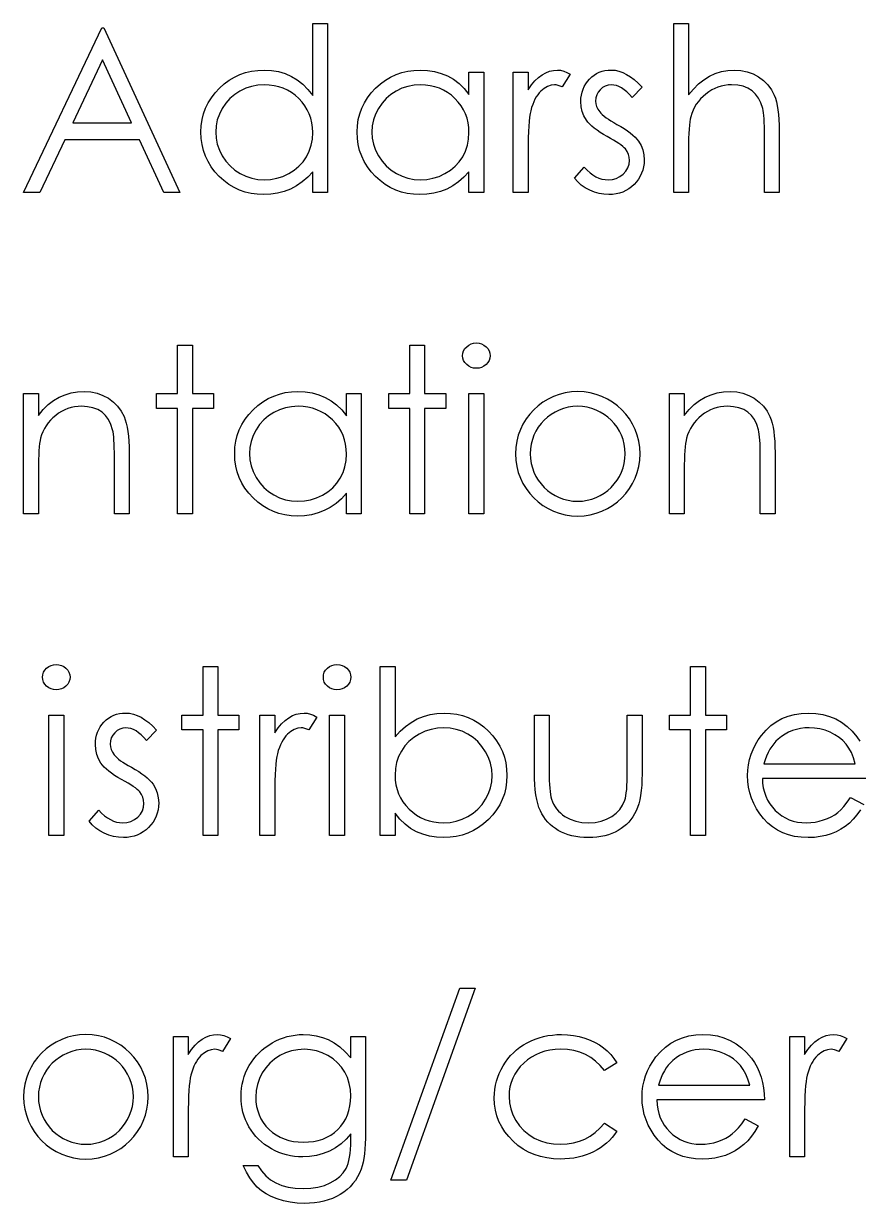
# Model space of a CAD drawing. Header units: millimetres. Extents: x -49 to 245, y 0 to 119.
# Drawn here: x -18.76 to -1.01, y 93.72 to 118.8 of the extents above; entities that cross this region are included whole.
import ezdxf

# ---------------------------------------------------------------- set-up
doc = ezdxf.new("R2010")
doc.units = ezdxf.units.MM

msp = doc.modelspace()

# ---------------------------------------------------------------- linework, layer by layer
at = {"color": 7, "linetype": 'Continuous', "flags": 128}
for points in [[(-17.051, 118.712), (-15.436, 115.212), (-15.436, 115.212), (-15.777, 115.212), (-15.777, 115.212), (-16.295, 116.334), (-16.295, 116.334), (-17.881, 116.334), (-17.881, 116.334), (-18.413, 115.212), (-18.413, 115.212), (-18.756, 115.212), (-18.756, 115.212), (-17.096, 118.712), (-17.096, 118.712), (-17.051, 118.712)], [(-12.295, 118.802), (-12.295, 115.212), (-12.295, 115.212), (-12.609, 115.212), (-12.609, 115.212), (-12.609, 115.654), (-12.609, 115.654), (-12.717, 115.536), (-12.832, 115.436), (-12.954, 115.351), (-13.081, 115.284), (-13.215, 115.233), (-13.355, 115.196), (-13.501, 115.174), (-13.653, 115.167), (-13.653, 115.167), (-13.789, 115.173), (-13.919, 115.192), (-14.045, 115.222), (-14.165, 115.264), (-14.28, 115.318), (-14.391, 115.385), (-14.496, 115.464), (-14.596, 115.555), (-14.688, 115.654), (-14.768, 115.759), (-14.834, 115.869), (-14.89, 115.984), (-14.932, 116.105), (-14.962, 116.231), (-14.981, 116.362), (-14.987, 116.498), (-14.987, 116.498), (-14.981, 116.631), (-14.962, 116.76), (-14.932, 116.883), (-14.888, 117.003), (-14.833, 117.116), (-14.765, 117.225), (-14.685, 117.329), (-14.593, 117.428), (-14.492, 117.519), (-14.385, 117.597), (-14.275, 117.664), (-14.158, 117.718), (-14.037, 117.76), (-13.911, 117.791), (-13.78, 117.808), (-13.644, 117.814), (-13.644, 117.814), (-13.487, 117.806), (-13.339, 117.781), (-13.198, 117.738), (-13.064, 117.679), (-12.939, 117.603), (-12.82, 117.511), (-12.711, 117.401), (-12.609, 117.275), (-12.609, 117.275), (-12.609, 118.802), (-12.609, 118.802), (-12.295, 118.802)], [(-4.936, 118.802), (-4.622, 118.802), (-4.622, 118.802), (-4.622, 117.286), (-4.622, 117.286), (-4.518, 117.411), (-4.408, 117.518), (-4.295, 117.609), (-4.176, 117.683), (-4.052, 117.74), (-3.922, 117.781), (-3.788, 117.806), (-3.648, 117.814), (-3.648, 117.814), (-3.507, 117.805), (-3.374, 117.779), (-3.249, 117.733), (-3.132, 117.67), (-3.027, 117.591), (-2.936, 117.501), (-2.86, 117.397), (-2.799, 117.282), (-2.774, 117.216), (-2.752, 117.142), (-2.734, 117.06), (-2.719, 116.969), (-2.708, 116.869), (-2.699, 116.761), (-2.693, 116.644), (-2.692, 116.518), (-2.692, 116.518), (-2.692, 115.212), (-2.692, 115.212), (-3.006, 115.212), (-3.006, 115.212), (-3.006, 116.415), (-3.006, 116.415), (-3.007, 116.519), (-3.008, 116.615), (-3.011, 116.701), (-3.015, 116.779), (-3.02, 116.847), (-3.027, 116.906), (-3.034, 116.956), (-3.043, 116.997), (-3.043, 116.997), (-3.081, 117.115), (-3.131, 117.217), (-3.194, 117.303), (-3.271, 117.374), (-3.36, 117.429), (-3.461, 117.469), (-3.576, 117.493), (-3.704, 117.5), (-3.704, 117.5), (-3.78, 117.498), (-3.853, 117.488), (-3.925, 117.473), (-3.995, 117.452), (-4.063, 117.424), (-4.128, 117.391), (-4.192, 117.351), (-4.253, 117.305), (-4.312, 117.255), (-4.364, 117.202), (-4.412, 117.146), (-4.455, 117.087), (-4.492, 117.026), (-4.524, 116.961), (-4.551, 116.893), (-4.573, 116.823), (-4.573, 116.823), (-4.584, 116.772), (-4.594, 116.711), (-4.603, 116.64), (-4.61, 116.559), (-4.615, 116.468), (-4.619, 116.367), (-4.621, 116.257), (-4.622, 116.137), (-4.622, 116.137), (-4.622, 115.212), (-4.622, 115.212), (-4.936, 115.212), (-4.936, 115.212), (-4.936, 118.802)], [(-17.077, 118.03), (-17.711, 116.693), (-17.711, 116.693), (-16.46, 116.693), (-16.46, 116.693), (-17.077, 118.03)], [(-8.974, 117.77), (-8.974, 115.212), (-8.974, 115.212), (-9.288, 115.212), (-9.288, 115.212), (-9.288, 115.654), (-9.288, 115.654), (-9.397, 115.536), (-9.511, 115.436), (-9.633, 115.351), (-9.761, 115.284), (-9.895, 115.233), (-10.034, 115.196), (-10.181, 115.174), (-10.333, 115.167), (-10.333, 115.167), (-10.468, 115.173), (-10.599, 115.192), (-10.724, 115.222), (-10.845, 115.264), (-10.96, 115.318), (-11.07, 115.385), (-11.176, 115.464), (-11.276, 115.555), (-11.368, 115.654), (-11.447, 115.759), (-11.514, 115.869), (-11.569, 115.984), (-11.612, 116.105), (-11.642, 116.231), (-11.66, 116.362), (-11.666, 116.498), (-11.666, 116.498), (-11.66, 116.631), (-11.642, 116.76), (-11.611, 116.883), (-11.568, 117.003), (-11.512, 117.116), (-11.445, 117.225), (-11.365, 117.329), (-11.272, 117.428), (-11.171, 117.519), (-11.065, 117.597), (-10.954, 117.664), (-10.838, 117.718), (-10.716, 117.76), (-10.59, 117.791), (-10.459, 117.808), (-10.323, 117.814), (-10.323, 117.814), (-10.167, 117.807), (-10.018, 117.784), (-9.877, 117.744), (-9.744, 117.69), (-9.618, 117.619), (-9.5, 117.53), (-9.391, 117.422), (-9.288, 117.296), (-9.288, 117.296), (-9.288, 117.77), (-9.288, 117.77), (-8.974, 117.77)], [(-8.346, 117.77), (-8.032, 117.77), (-8.032, 117.77), (-8.032, 117.393), (-8.032, 117.393), (-7.96, 117.497), (-7.887, 117.585), (-7.812, 117.657), (-7.735, 117.715), (-7.655, 117.758), (-7.574, 117.79), (-7.492, 117.808), (-7.408, 117.814), (-7.408, 117.814), (-7.343, 117.809), (-7.275, 117.793), (-7.206, 117.765), (-7.134, 117.727), (-7.134, 117.727), (-7.307, 117.455), (-7.307, 117.455), (-7.352, 117.474), (-7.395, 117.489), (-7.433, 117.498), (-7.467, 117.5), (-7.467, 117.5), (-7.542, 117.492), (-7.617, 117.467), (-7.689, 117.425), (-7.76, 117.366), (-7.795, 117.33), (-7.827, 117.289), (-7.857, 117.244), (-7.885, 117.195), (-7.911, 117.14), (-7.934, 117.081), (-7.956, 117.017), (-7.976, 116.949), (-7.976, 116.949), (-7.989, 116.888), (-8, 116.813), (-8.01, 116.724), (-8.018, 116.621), (-8.024, 116.505), (-8.028, 116.374), (-8.031, 116.23), (-8.032, 116.071), (-8.032, 116.071), (-8.032, 115.212), (-8.032, 115.212), (-8.346, 115.212), (-8.346, 115.212), (-8.346, 117.77)], [(-5.609, 117.451), (-5.822, 117.231), (-5.822, 117.231), (-5.878, 117.294), (-5.934, 117.349), (-5.99, 117.395), (-6.045, 117.433), (-6.1, 117.462), (-6.155, 117.483), (-6.21, 117.496), (-6.264, 117.5), (-6.264, 117.5), (-6.33, 117.494), (-6.391, 117.474), (-6.447, 117.442), (-6.498, 117.397), (-6.541, 117.343), (-6.571, 117.285), (-6.59, 117.223), (-6.596, 117.156), (-6.596, 117.156), (-6.59, 117.096), (-6.574, 117.038), (-6.547, 116.98), (-6.509, 116.924), (-6.509, 116.924), (-6.484, 116.895), (-6.454, 116.866), (-6.417, 116.834), (-6.374, 116.802), (-6.325, 116.768), (-6.271, 116.734), (-6.21, 116.698), (-6.144, 116.66), (-6.144, 116.66), (-6.062, 116.614), (-5.988, 116.569), (-5.92, 116.523), (-5.859, 116.478), (-5.805, 116.433), (-5.757, 116.389), (-5.717, 116.345), (-5.683, 116.301), (-5.683, 116.301), (-5.631, 116.211), (-5.593, 116.115), (-5.572, 116.013), (-5.564, 115.906), (-5.564, 115.906), (-5.567, 115.83), (-5.577, 115.757), (-5.594, 115.687), (-5.617, 115.621), (-5.648, 115.556), (-5.684, 115.495), (-5.728, 115.437), (-5.778, 115.382), (-5.834, 115.331), (-5.892, 115.288), (-5.954, 115.251), (-6.019, 115.221), (-6.088, 115.197), (-6.16, 115.18), (-6.235, 115.17), (-6.313, 115.167), (-6.313, 115.167), (-6.419, 115.173), (-6.522, 115.19), (-6.623, 115.219), (-6.722, 115.259), (-6.815, 115.309), (-6.9, 115.369), (-6.977, 115.437), (-7.045, 115.513), (-7.045, 115.513), (-6.836, 115.75), (-6.836, 115.75), (-6.776, 115.687), (-6.715, 115.633), (-6.653, 115.586), (-6.59, 115.548), (-6.527, 115.519), (-6.461, 115.498), (-6.396, 115.485), (-6.33, 115.481), (-6.33, 115.481), (-6.239, 115.489), (-6.156, 115.512), (-6.079, 115.55), (-6.01, 115.604), (-5.952, 115.668), (-5.911, 115.738), (-5.886, 115.812), (-5.878, 115.893), (-5.878, 115.893), (-5.884, 115.959), (-5.9, 116.022), (-5.926, 116.081), (-5.964, 116.137), (-5.964, 116.137), (-5.989, 116.163), (-6.02, 116.192), (-6.059, 116.223), (-6.104, 116.255), (-6.156, 116.289), (-6.215, 116.324), (-6.28, 116.361), (-6.352, 116.4), (-6.352, 116.4), (-6.43, 116.444), (-6.501, 116.489), (-6.566, 116.533), (-6.625, 116.576), (-6.677, 116.62), (-6.721, 116.663), (-6.761, 116.707), (-6.793, 116.749), (-6.793, 116.749), (-6.844, 116.838), (-6.881, 116.934), (-6.903, 117.035), (-6.91, 117.143), (-6.91, 117.143), (-6.907, 117.214), (-6.899, 117.282), (-6.884, 117.346), (-6.864, 117.408), (-6.839, 117.466), (-6.807, 117.521), (-6.77, 117.574), (-6.727, 117.623), (-6.679, 117.668), (-6.629, 117.706), (-6.576, 117.739), (-6.52, 117.767), (-6.46, 117.788), (-6.398, 117.802), (-6.332, 117.812), (-6.264, 117.814), (-6.264, 117.814), (-6.182, 117.809), (-6.101, 117.792), (-6.019, 117.763), (-5.937, 117.723), (-5.856, 117.672), (-5.774, 117.61), (-5.691, 117.536), (-5.609, 117.451)], [(-13.639, 117.5), (-13.777, 117.492), (-13.909, 117.467), (-14.035, 117.426), (-14.156, 117.368), (-14.268, 117.296), (-14.369, 117.21), (-14.457, 117.111), (-14.533, 116.998), (-14.594, 116.878), (-14.638, 116.753), (-14.664, 116.625), (-14.673, 116.494), (-14.673, 116.494), (-14.664, 116.364), (-14.638, 116.236), (-14.594, 116.111), (-14.532, 115.989), (-14.455, 115.876), (-14.366, 115.776), (-14.266, 115.689), (-14.153, 115.615), (-14.031, 115.556), (-13.906, 115.515), (-13.776, 115.489), (-13.642, 115.481), (-13.642, 115.481), (-13.506, 115.489), (-13.374, 115.514), (-13.245, 115.555), (-13.121, 115.614), (-13.005, 115.686), (-12.903, 115.77), (-12.816, 115.866), (-12.742, 115.973), (-12.684, 116.09), (-12.642, 116.215), (-12.617, 116.346), (-12.609, 116.485), (-12.609, 116.485), (-12.614, 116.591), (-12.628, 116.693), (-12.651, 116.79), (-12.683, 116.883), (-12.725, 116.971), (-12.776, 117.055), (-12.837, 117.134), (-12.907, 117.209), (-12.983, 117.277), (-13.064, 117.337), (-13.149, 117.387), (-13.238, 117.427), (-13.332, 117.46), (-13.43, 117.482), (-13.533, 117.496), (-13.639, 117.5)], [(-10.319, 117.5), (-10.456, 117.492), (-10.588, 117.467), (-10.714, 117.426), (-10.836, 117.368), (-10.948, 117.296), (-11.048, 117.21), (-11.136, 117.111), (-11.213, 116.998), (-11.274, 116.878), (-11.317, 116.753), (-11.344, 116.625), (-11.352, 116.494), (-11.352, 116.494), (-11.343, 116.364), (-11.317, 116.236), (-11.273, 116.111), (-11.211, 115.989), (-11.134, 115.876), (-11.046, 115.776), (-10.945, 115.689), (-10.832, 115.615), (-10.711, 115.556), (-10.585, 115.515), (-10.456, 115.489), (-10.322, 115.481), (-10.322, 115.481), (-10.186, 115.489), (-10.053, 115.514), (-9.925, 115.555), (-9.8, 115.614), (-9.684, 115.686), (-9.582, 115.77), (-9.495, 115.866), (-9.421, 115.973), (-9.363, 116.09), (-9.321, 116.215), (-9.297, 116.346), (-9.288, 116.485), (-9.288, 116.485), (-9.293, 116.591), (-9.307, 116.693), (-9.33, 116.79), (-9.363, 116.883), (-9.405, 116.971), (-9.456, 117.055), (-9.516, 117.134), (-9.586, 117.209), (-9.663, 117.277), (-9.743, 117.337), (-9.829, 117.387), (-9.918, 117.427), (-10.012, 117.46), (-10.11, 117.482), (-10.212, 117.496), (-10.319, 117.5)], [(-15.481, 111.968), (-15.166, 111.968), (-15.166, 111.968), (-15.166, 110.936), (-15.166, 110.936), (-14.718, 110.936), (-14.718, 110.936), (-14.718, 110.622), (-14.718, 110.622), (-15.166, 110.622), (-15.166, 110.622), (-15.166, 108.379), (-15.166, 108.379), (-15.481, 108.379), (-15.481, 108.379), (-15.481, 110.622), (-15.481, 110.622), (-15.929, 110.622), (-15.929, 110.622), (-15.929, 110.936), (-15.929, 110.936), (-15.481, 110.936), (-15.481, 110.936), (-15.481, 111.968)], [(-10.545, 111.968), (-10.231, 111.968), (-10.231, 111.968), (-10.231, 110.936), (-10.231, 110.936), (-9.782, 110.936), (-9.782, 110.936), (-9.782, 110.622), (-9.782, 110.622), (-10.231, 110.622), (-10.231, 110.622), (-10.231, 108.379), (-10.231, 108.379), (-10.545, 108.379), (-10.545, 108.379), (-10.545, 110.622), (-10.545, 110.622), (-10.993, 110.622), (-10.993, 110.622), (-10.993, 110.936), (-10.993, 110.936), (-10.545, 110.936), (-10.545, 110.936), (-10.545, 111.968)], [(-9.133, 112.013), (-9.074, 112.008), (-9.02, 111.993), (-8.971, 111.968), (-8.926, 111.934), (-8.888, 111.893), (-8.861, 111.846), (-8.845, 111.796), (-8.84, 111.742), (-8.84, 111.742), (-8.845, 111.69), (-8.861, 111.641), (-8.888, 111.595), (-8.926, 111.554), (-8.971, 111.52), (-9.02, 111.494), (-9.074, 111.48), (-9.133, 111.475), (-9.133, 111.475), (-9.19, 111.48), (-9.243, 111.494), (-9.292, 111.52), (-9.337, 111.554), (-9.374, 111.595), (-9.401, 111.641), (-9.417, 111.69), (-9.423, 111.742), (-9.423, 111.742), (-9.417, 111.796), (-9.401, 111.846), (-9.374, 111.893), (-9.337, 111.934), (-9.292, 111.968), (-9.243, 111.993), (-9.19, 112.008), (-9.133, 112.013)], [(-18.756, 110.936), (-18.442, 110.936), (-18.442, 110.936), (-18.442, 110.475), (-18.442, 110.475), (-18.339, 110.598), (-18.231, 110.704), (-18.117, 110.791), (-17.998, 110.86), (-17.874, 110.913), (-17.744, 110.951), (-17.609, 110.973), (-17.469, 110.981), (-17.469, 110.981), (-17.327, 110.972), (-17.194, 110.945), (-17.069, 110.9), (-16.953, 110.837), (-16.848, 110.758), (-16.757, 110.667), (-16.681, 110.563), (-16.62, 110.447), (-16.595, 110.382), (-16.573, 110.307), (-16.555, 110.225), (-16.539, 110.134), (-16.528, 110.035), (-16.52, 109.927), (-16.514, 109.809), (-16.513, 109.685), (-16.513, 109.685), (-16.513, 108.379), (-16.513, 108.379), (-16.827, 108.379), (-16.827, 108.379), (-16.827, 109.582), (-16.827, 109.582), (-16.827, 109.686), (-16.829, 109.781), (-16.832, 109.868), (-16.836, 109.946), (-16.841, 110.014), (-16.848, 110.072), (-16.855, 110.123), (-16.864, 110.164), (-16.864, 110.164), (-16.9, 110.281), (-16.949, 110.384), (-17.013, 110.47), (-17.089, 110.541), (-17.179, 110.596), (-17.281, 110.635), (-17.396, 110.659), (-17.524, 110.667), (-17.524, 110.667), (-17.599, 110.664), (-17.673, 110.655), (-17.745, 110.64), (-17.815, 110.619), (-17.883, 110.591), (-17.948, 110.558), (-18.012, 110.518), (-18.074, 110.472), (-18.132, 110.422), (-18.185, 110.369), (-18.232, 110.313), (-18.275, 110.254), (-18.312, 110.192), (-18.345, 110.128), (-18.372, 110.06), (-18.394, 109.99), (-18.394, 109.99), (-18.405, 109.938), (-18.415, 109.876), (-18.423, 109.805), (-18.43, 109.724), (-18.435, 109.634), (-18.439, 109.533), (-18.441, 109.423), (-18.442, 109.303), (-18.442, 109.303), (-18.442, 108.379), (-18.442, 108.379), (-18.756, 108.379), (-18.756, 108.379), (-18.756, 110.936)], [(-11.577, 110.936), (-11.577, 108.379), (-11.577, 108.379), (-11.891, 108.379), (-11.891, 108.379), (-11.891, 108.821), (-11.891, 108.821), (-11.999, 108.703), (-12.114, 108.602), (-12.236, 108.518), (-12.363, 108.451), (-12.497, 108.4), (-12.637, 108.363), (-12.783, 108.341), (-12.935, 108.334), (-12.935, 108.334), (-13.071, 108.34), (-13.201, 108.358), (-13.327, 108.388), (-13.447, 108.43), (-13.562, 108.485), (-13.673, 108.552), (-13.778, 108.63), (-13.878, 108.721), (-13.97, 108.821), (-14.05, 108.925), (-14.116, 109.035), (-14.172, 109.151), (-14.214, 109.272), (-14.244, 109.397), (-14.263, 109.528), (-14.269, 109.664), (-14.269, 109.664), (-14.263, 109.798), (-14.244, 109.927), (-14.214, 110.05), (-14.17, 110.169), (-14.115, 110.283), (-14.047, 110.391), (-13.968, 110.496), (-13.875, 110.595), (-13.774, 110.685), (-13.667, 110.764), (-13.557, 110.83), (-13.44, 110.884), (-13.319, 110.927), (-13.193, 110.957), (-13.062, 110.975), (-12.926, 110.981), (-12.926, 110.981), (-12.769, 110.973), (-12.621, 110.95), (-12.48, 110.911), (-12.347, 110.857), (-12.221, 110.786), (-12.103, 110.696), (-11.993, 110.589), (-11.891, 110.463), (-11.891, 110.463), (-11.891, 110.936), (-11.891, 110.936), (-11.577, 110.936)], [(-9.288, 110.936), (-8.974, 110.936), (-8.974, 110.936), (-8.974, 108.379), (-8.974, 108.379), (-9.288, 108.379), (-9.288, 108.379), (-9.288, 110.936)], [(-5.025, 110.936), (-4.711, 110.936), (-4.711, 110.936), (-4.711, 110.475), (-4.711, 110.475), (-4.608, 110.598), (-4.5, 110.704), (-4.387, 110.791), (-4.268, 110.86), (-4.143, 110.913), (-4.014, 110.951), (-3.878, 110.973), (-3.738, 110.981), (-3.738, 110.981), (-3.597, 110.972), (-3.463, 110.945), (-3.339, 110.9), (-3.222, 110.837), (-3.117, 110.758), (-3.026, 110.667), (-2.95, 110.563), (-2.889, 110.447), (-2.864, 110.382), (-2.842, 110.307), (-2.824, 110.225), (-2.808, 110.134), (-2.797, 110.035), (-2.789, 109.927), (-2.783, 109.809), (-2.782, 109.685), (-2.782, 109.685), (-2.782, 108.379), (-2.782, 108.379), (-3.096, 108.379), (-3.096, 108.379), (-3.096, 109.582), (-3.096, 109.582), (-3.097, 109.686), (-3.098, 109.781), (-3.101, 109.868), (-3.105, 109.946), (-3.111, 110.014), (-3.117, 110.072), (-3.125, 110.123), (-3.133, 110.164), (-3.133, 110.164), (-3.169, 110.281), (-3.219, 110.384), (-3.282, 110.47), (-3.358, 110.541), (-3.448, 110.596), (-3.55, 110.635), (-3.665, 110.659), (-3.793, 110.667), (-3.793, 110.667), (-3.869, 110.664), (-3.942, 110.655), (-4.014, 110.64), (-4.084, 110.619), (-4.152, 110.591), (-4.218, 110.558), (-4.282, 110.518), (-4.343, 110.472), (-4.401, 110.422), (-4.454, 110.369), (-4.502, 110.313), (-4.544, 110.254), (-4.582, 110.192), (-4.614, 110.128), (-4.641, 110.06), (-4.663, 109.99), (-4.663, 109.99), (-4.674, 109.938), (-4.684, 109.876), (-4.692, 109.805), (-4.699, 109.724), (-4.704, 109.634), (-4.709, 109.533), (-4.711, 109.423), (-4.711, 109.303), (-4.711, 109.303), (-4.711, 108.379), (-4.711, 108.379), (-5.025, 108.379), (-5.025, 108.379), (-5.025, 110.936)], [(-12.921, 110.667), (-13.059, 110.659), (-13.191, 110.634), (-13.317, 110.593), (-13.438, 110.535), (-13.55, 110.463), (-13.651, 110.377), (-13.739, 110.278), (-13.815, 110.165), (-13.876, 110.044), (-13.92, 109.92), (-13.946, 109.792), (-13.955, 109.661), (-13.955, 109.661), (-13.946, 109.53), (-13.92, 109.403), (-13.876, 109.278), (-13.814, 109.156), (-13.737, 109.042), (-13.649, 108.942), (-13.548, 108.855), (-13.435, 108.782), (-13.313, 108.723), (-13.188, 108.681), (-13.058, 108.656), (-12.924, 108.648), (-12.924, 108.648), (-12.788, 108.656), (-12.656, 108.681), (-12.527, 108.722), (-12.403, 108.78), (-12.287, 108.852), (-12.185, 108.937), (-12.098, 109.033), (-12.024, 109.14), (-11.966, 109.257), (-11.924, 109.382), (-11.899, 109.513), (-11.891, 109.652), (-11.891, 109.652), (-11.896, 109.758), (-11.91, 109.859), (-11.933, 109.957), (-11.965, 110.049), (-12.007, 110.138), (-12.058, 110.222), (-12.119, 110.301), (-12.189, 110.376), (-12.265, 110.444), (-12.346, 110.504), (-12.431, 110.553), (-12.52, 110.594), (-12.614, 110.626), (-12.713, 110.649), (-12.815, 110.663), (-12.921, 110.667)], [(-18.062, 105.18), (-18.004, 105.175), (-17.95, 105.16), (-17.9, 105.135), (-17.855, 105.101), (-17.817, 105.059), (-17.791, 105.013), (-17.775, 104.963), (-17.769, 104.909), (-17.769, 104.909), (-17.775, 104.857), (-17.791, 104.807), (-17.817, 104.762), (-17.855, 104.721), (-17.9, 104.686), (-17.95, 104.661), (-18.004, 104.646), (-18.062, 104.641), (-18.062, 104.641), (-18.12, 104.646), (-18.172, 104.661), (-18.222, 104.686), (-18.267, 104.721), (-18.304, 104.762), (-18.331, 104.807), (-18.347, 104.857), (-18.352, 104.909), (-18.352, 104.909), (-18.347, 104.963), (-18.331, 105.013), (-18.304, 105.059), (-18.267, 105.101), (-18.222, 105.135), (-18.172, 105.16), (-18.12, 105.175), (-18.062, 105.18)], [(-14.942, 105.135), (-14.628, 105.135), (-14.628, 105.135), (-14.628, 104.103), (-14.628, 104.103), (-14.179, 104.103), (-14.179, 104.103), (-14.179, 103.789), (-14.179, 103.789), (-14.628, 103.789), (-14.628, 103.789), (-14.628, 101.545), (-14.628, 101.545), (-14.942, 101.545), (-14.942, 101.545), (-14.942, 103.789), (-14.942, 103.789), (-15.391, 103.789), (-15.391, 103.789), (-15.391, 104.103), (-15.391, 104.103), (-14.942, 104.103), (-14.942, 104.103), (-14.942, 105.135)], [(-12.094, 105.18), (-12.036, 105.175), (-11.982, 105.16), (-11.932, 105.135), (-11.887, 105.101), (-11.849, 105.059), (-11.823, 105.013), (-11.807, 104.963), (-11.801, 104.909), (-11.801, 104.909), (-11.807, 104.857), (-11.823, 104.807), (-11.849, 104.762), (-11.887, 104.721), (-11.932, 104.686), (-11.982, 104.661), (-12.036, 104.646), (-12.094, 104.641), (-12.094, 104.641), (-12.152, 104.646), (-12.204, 104.661), (-12.254, 104.686), (-12.299, 104.721), (-12.336, 104.762), (-12.363, 104.807), (-12.379, 104.857), (-12.384, 104.909), (-12.384, 104.909), (-12.379, 104.963), (-12.363, 105.013), (-12.336, 105.059), (-12.299, 105.101), (-12.254, 105.135), (-12.204, 105.16), (-12.152, 105.175), (-12.094, 105.18)], [(-11.173, 101.545), (-11.173, 105.135), (-11.173, 105.135), (-10.859, 105.135), (-10.859, 105.135), (-10.859, 103.639), (-10.859, 103.639), (-10.75, 103.759), (-10.636, 103.862), (-10.515, 103.949), (-10.388, 104.021), (-10.254, 104.076), (-10.114, 104.116), (-9.968, 104.14), (-9.815, 104.148), (-9.815, 104.148), (-9.68, 104.141), (-9.549, 104.123), (-9.424, 104.093), (-9.303, 104.051), (-9.188, 103.996), (-9.077, 103.93), (-8.972, 103.851), (-8.872, 103.76), (-8.78, 103.66), (-8.701, 103.556), (-8.633, 103.446), (-8.578, 103.331), (-8.535, 103.211), (-8.505, 103.086), (-8.487, 102.955), (-8.481, 102.819), (-8.481, 102.819), (-8.487, 102.685), (-8.505, 102.556), (-8.536, 102.432), (-8.579, 102.313), (-8.635, 102.199), (-8.703, 102.09), (-8.783, 101.985), (-8.875, 101.887), (-8.976, 101.796), (-9.083, 101.718), (-9.194, 101.651), (-9.31, 101.597), (-9.431, 101.554), (-9.557, 101.524), (-9.689, 101.507), (-9.825, 101.5), (-9.825, 101.5), (-9.981, 101.508), (-10.129, 101.531), (-10.269, 101.57), (-10.402, 101.624), (-10.528, 101.696), (-10.646, 101.785), (-10.756, 101.893), (-10.859, 102.018), (-10.859, 102.018), (-10.859, 101.545), (-10.859, 101.545), (-11.173, 101.545)], [(-4.577, 105.135), (-4.263, 105.135), (-4.263, 105.135), (-4.263, 104.103), (-4.263, 104.103), (-3.814, 104.103), (-3.814, 104.103), (-3.814, 103.789), (-3.814, 103.789), (-4.263, 103.789), (-4.263, 103.789), (-4.263, 101.545), (-4.263, 101.545), (-4.577, 101.545), (-4.577, 101.545), (-4.577, 103.789), (-4.577, 103.789), (-5.025, 103.789), (-5.025, 103.789), (-5.025, 104.103), (-5.025, 104.103), (-4.577, 104.103), (-4.577, 104.103), (-4.577, 105.135)], [(-18.218, 104.103), (-17.904, 104.103), (-17.904, 104.103), (-17.904, 101.545), (-17.904, 101.545), (-18.218, 101.545), (-18.218, 101.545), (-18.218, 104.103)], [(-15.929, 103.784), (-16.142, 103.564), (-16.142, 103.564), (-16.198, 103.628), (-16.255, 103.682), (-16.311, 103.728), (-16.365, 103.766), (-16.421, 103.796), (-16.475, 103.817), (-16.53, 103.829), (-16.584, 103.834), (-16.584, 103.834), (-16.65, 103.827), (-16.711, 103.808), (-16.768, 103.775), (-16.819, 103.73), (-16.862, 103.676), (-16.892, 103.618), (-16.91, 103.556), (-16.916, 103.489), (-16.916, 103.489), (-16.911, 103.429), (-16.895, 103.371), (-16.867, 103.313), (-16.83, 103.257), (-16.83, 103.257), (-16.805, 103.229), (-16.774, 103.199), (-16.738, 103.168), (-16.695, 103.135), (-16.646, 103.102), (-16.591, 103.067), (-16.531, 103.031), (-16.464, 102.994), (-16.464, 102.994), (-16.383, 102.947), (-16.309, 102.902), (-16.241, 102.856), (-16.18, 102.811), (-16.126, 102.767), (-16.078, 102.722), (-16.037, 102.678), (-16.004, 102.635), (-16.004, 102.635), (-15.952, 102.544), (-15.914, 102.448), (-15.892, 102.347), (-15.884, 102.239), (-15.884, 102.239), (-15.888, 102.164), (-15.898, 102.091), (-15.915, 102.021), (-15.938, 101.954), (-15.969, 101.889), (-16.005, 101.828), (-16.048, 101.77), (-16.099, 101.715), (-16.154, 101.664), (-16.213, 101.621), (-16.274, 101.584), (-16.339, 101.554), (-16.408, 101.53), (-16.48, 101.514), (-16.555, 101.504), (-16.634, 101.5), (-16.634, 101.5), (-16.74, 101.506), (-16.843, 101.523), (-16.944, 101.552), (-17.043, 101.592), (-17.136, 101.643), (-17.221, 101.702), (-17.297, 101.77), (-17.365, 101.847), (-17.365, 101.847), (-17.157, 102.084), (-17.157, 102.084), (-17.097, 102.021), (-17.036, 101.966), (-16.973, 101.92), (-16.911, 101.882), (-16.847, 101.852), (-16.782, 101.831), (-16.717, 101.819), (-16.65, 101.814), (-16.65, 101.814), (-16.56, 101.822), (-16.476, 101.845), (-16.4, 101.883), (-16.33, 101.937), (-16.273, 102.001), (-16.231, 102.071), (-16.207, 102.145), (-16.198, 102.226), (-16.198, 102.226), (-16.204, 102.293), (-16.22, 102.356), (-16.247, 102.415), (-16.285, 102.47), (-16.285, 102.47), (-16.309, 102.497), (-16.341, 102.525), (-16.379, 102.556), (-16.424, 102.588), (-16.476, 102.622), (-16.535, 102.657), (-16.6, 102.694), (-16.672, 102.734), (-16.672, 102.734), (-16.75, 102.778), (-16.822, 102.822), (-16.886, 102.866), (-16.945, 102.91), (-16.997, 102.953), (-17.042, 102.996), (-17.081, 103.04), (-17.113, 103.083), (-17.113, 103.083), (-17.165, 103.172), (-17.201, 103.268), (-17.224, 103.369), (-17.231, 103.477), (-17.231, 103.477), (-17.228, 103.548), (-17.219, 103.615), (-17.205, 103.679), (-17.185, 103.741), (-17.159, 103.799), (-17.127, 103.855), (-17.09, 103.907), (-17.048, 103.956), (-17, 104.001), (-16.949, 104.04), (-16.896, 104.073), (-16.84, 104.1), (-16.78, 104.121), (-16.718, 104.136), (-16.653, 104.145), (-16.584, 104.148), (-16.584, 104.148), (-16.503, 104.142), (-16.421, 104.125), (-16.339, 104.097), (-16.257, 104.057), (-16.176, 104.005), (-16.094, 103.943), (-16.011, 103.869), (-15.929, 103.784)], [(-13.731, 104.103), (-13.416, 104.103), (-13.416, 104.103), (-13.416, 103.726), (-13.416, 103.726), (-13.345, 103.83), (-13.271, 103.918), (-13.196, 103.991), (-13.119, 104.048), (-13.04, 104.092), (-12.959, 104.123), (-12.877, 104.141), (-12.792, 104.148), (-12.792, 104.148), (-12.727, 104.142), (-12.66, 104.126), (-12.591, 104.099), (-12.519, 104.06), (-12.519, 104.06), (-12.691, 103.788), (-12.691, 103.788), (-12.737, 103.808), (-12.779, 103.822), (-12.818, 103.831), (-12.852, 103.834), (-12.852, 103.834), (-12.927, 103.825), (-13.001, 103.8), (-13.074, 103.758), (-13.145, 103.699), (-13.179, 103.663), (-13.212, 103.623), (-13.241, 103.578), (-13.269, 103.528), (-13.295, 103.473), (-13.319, 103.414), (-13.341, 103.351), (-13.36, 103.283), (-13.36, 103.283), (-13.374, 103.222), (-13.385, 103.147), (-13.395, 103.057), (-13.402, 102.954), (-13.409, 102.838), (-13.413, 102.708), (-13.416, 102.563), (-13.416, 102.405), (-13.416, 102.405), (-13.416, 101.545), (-13.416, 101.545), (-13.731, 101.545), (-13.731, 101.545), (-13.731, 104.103)], [(-12.25, 104.103), (-11.936, 104.103), (-11.936, 104.103), (-11.936, 101.545), (-11.936, 101.545), (-12.25, 101.545), (-12.25, 101.545), (-12.25, 104.103)], [(-7.897, 104.103), (-7.583, 104.103), (-7.583, 104.103), (-7.583, 102.917), (-7.583, 102.917), (-7.582, 102.812), (-7.58, 102.717), (-7.576, 102.629), (-7.57, 102.55), (-7.563, 102.48), (-7.555, 102.417), (-7.545, 102.364), (-7.533, 102.319), (-7.533, 102.319), (-7.512, 102.262), (-7.488, 102.208), (-7.458, 102.157), (-7.425, 102.11), (-7.388, 102.065), (-7.345, 102.023), (-7.3, 101.985), (-7.249, 101.95), (-7.139, 101.891), (-7.019, 101.848), (-6.888, 101.823), (-6.748, 101.814), (-6.748, 101.814), (-6.608, 101.823), (-6.479, 101.847), (-6.361, 101.889), (-6.254, 101.946), (-6.161, 102.017), (-6.083, 102.099), (-6.021, 102.191), (-5.975, 102.293), (-5.975, 102.293), (-5.963, 102.335), (-5.952, 102.387), (-5.943, 102.45), (-5.935, 102.523), (-5.93, 102.606), (-5.926, 102.699), (-5.924, 102.803), (-5.923, 102.917), (-5.923, 102.917), (-5.923, 104.103), (-5.923, 104.103), (-5.609, 104.103), (-5.609, 104.103), (-5.609, 102.858), (-5.609, 102.858), (-5.611, 102.731), (-5.616, 102.612), (-5.626, 102.5), (-5.64, 102.398), (-5.658, 102.302), (-5.68, 102.216), (-5.706, 102.138), (-5.735, 102.067), (-5.769, 102.002), (-5.806, 101.941), (-5.848, 101.884), (-5.893, 101.83), (-5.942, 101.779), (-5.996, 101.733), (-6.053, 101.69), (-6.115, 101.65), (-6.18, 101.615), (-6.25, 101.584), (-6.323, 101.559), (-6.4, 101.538), (-6.482, 101.521), (-6.568, 101.509), (-6.657, 101.502), (-6.751, 101.5), (-6.751, 101.5), (-6.844, 101.502), (-6.934, 101.509), (-7.019, 101.521), (-7.101, 101.538), (-7.179, 101.559), (-7.253, 101.584), (-7.323, 101.615), (-7.389, 101.65), (-7.451, 101.69), (-7.509, 101.733), (-7.563, 101.78), (-7.613, 101.831), (-7.658, 101.885), (-7.7, 101.943), (-7.737, 102.005), (-7.771, 102.07), (-7.8, 102.142), (-7.826, 102.222), (-7.848, 102.311), (-7.866, 102.408), (-7.88, 102.513), (-7.89, 102.627), (-7.895, 102.75), (-7.897, 102.881), (-7.897, 102.881), (-7.897, 104.103)], [(-0.966, 102.089), (-1.04, 101.984), (-1.118, 101.89), (-1.202, 101.809), (-1.291, 101.738), (-1.385, 101.676), (-1.485, 101.623), (-1.591, 101.579), (-1.702, 101.544), (-1.821, 101.52), (-1.946, 101.505), (-2.079, 101.5), (-2.079, 101.5), (-2.226, 101.507), (-2.365, 101.526), (-2.495, 101.557), (-2.618, 101.601), (-2.731, 101.658), (-2.837, 101.727), (-2.935, 101.809), (-3.024, 101.904), (-3.104, 102.007), (-3.174, 102.112), (-3.232, 102.222), (-3.28, 102.335), (-3.317, 102.45), (-3.344, 102.569), (-3.36, 102.692), (-3.365, 102.817), (-3.365, 102.817), (-3.36, 102.935), (-3.347, 103.05), (-3.324, 103.161), (-3.292, 103.27), (-3.25, 103.375), (-3.2, 103.477), (-3.139, 103.576), (-3.071, 103.671), (-3.071, 103.671), (-2.973, 103.782), (-2.868, 103.88), (-2.755, 103.961), (-2.634, 104.029), (-2.505, 104.08), (-2.368, 104.118), (-2.224, 104.14), (-2.071, 104.148), (-2.071, 104.148), (-1.914, 104.14), (-1.765, 104.116), (-1.624, 104.077), (-1.491, 104.022), (-1.366, 103.951), (-1.25, 103.864), (-1.141, 103.762), (-1.041, 103.644), (-1.041, 103.644), (-0.976, 103.552)], [(-9.828, 101.814), (-9.691, 101.823), (-9.559, 101.847), (-9.433, 101.889), (-9.311, 101.946), (-9.199, 102.018), (-9.099, 102.105), (-9.011, 102.204), (-8.935, 102.316), (-8.873, 102.436), (-8.83, 102.561), (-8.803, 102.688), (-8.795, 102.819), (-8.795, 102.819), (-8.804, 102.95), (-8.83, 103.079), (-8.875, 103.203), (-8.936, 103.325), (-9.013, 103.439), (-9.101, 103.539), (-9.202, 103.626), (-9.315, 103.7), (-9.435, 103.759), (-9.561, 103.8), (-9.69, 103.825), (-9.823, 103.834), (-9.823, 103.834), (-9.959, 103.825), (-10.091, 103.8), (-10.22, 103.759), (-10.346, 103.7), (-10.462, 103.627), (-10.564, 103.543), (-10.653, 103.447), (-10.726, 103.339), (-10.784, 103.222), (-10.826, 103.098), (-10.85, 102.967), (-10.859, 102.829), (-10.859, 102.829), (-10.854, 102.723), (-10.84, 102.621), (-10.817, 102.524), (-10.784, 102.431), (-10.742, 102.343), (-10.691, 102.259), (-10.631, 102.18), (-10.561, 102.105), (-10.485, 102.037), (-10.404, 101.978), (-10.319, 101.928), (-10.229, 101.887), (-10.135, 101.855), (-10.037, 101.833), (-9.935, 101.819), (-9.828, 101.814)], [(-1.077, 103.071), (-1.114, 103.195), (-1.159, 103.306), (-1.212, 103.403), (-1.272, 103.487), (-1.341, 103.562), (-1.421, 103.628), (-1.511, 103.687), (-1.611, 103.738), (-1.718, 103.78), (-1.828, 103.81), (-1.94, 103.828), (-2.055, 103.834), (-2.055, 103.834), (-2.149, 103.83), (-2.24, 103.819), (-2.328, 103.8), (-2.411, 103.774), (-2.492, 103.74), (-2.569, 103.699), (-2.643, 103.65), (-2.714, 103.594), (-2.714, 103.594), (-2.763, 103.548), (-2.808, 103.496), (-2.851, 103.439), (-2.891, 103.377), (-2.927, 103.308), (-2.961, 103.234), (-2.991, 103.156), (-3.018, 103.071), (-3.018, 103.071), (-1.077, 103.071)], [(-0.763, 102.757), (-3.051, 102.757), (-3.051, 102.757), (-3.045, 102.656), (-3.031, 102.559), (-3.008, 102.467), (-2.977, 102.38), (-2.94, 102.298), (-2.893, 102.22), (-2.839, 102.147), (-2.776, 102.079), (-2.708, 102.017), (-2.635, 101.963), (-2.559, 101.917), (-2.478, 101.88), (-2.394, 101.852), (-2.306, 101.831), (-2.214, 101.819), (-2.118, 101.814), (-2.118, 101.814), (-2.024, 101.818), (-1.932, 101.829), (-1.841, 101.848), (-1.751, 101.874), (-1.665, 101.906), (-1.586, 101.944), (-1.514, 101.986), (-1.448, 102.033), (-1.384, 102.09), (-1.317, 102.163), (-1.248, 102.25), (-1.176, 102.353)], [(-1.176, 102.353), (-0.897, 102.206)], [(-9.154, 98.302), (-10.618, 94.218), (-10.618, 94.218), (-10.948, 94.218), (-10.948, 94.218), (-9.485, 98.302), (-9.485, 98.302), (-9.154, 98.302)], [(-15.57, 97.27), (-15.256, 97.27), (-15.256, 97.27), (-15.256, 96.893), (-15.256, 96.893), (-15.185, 96.997), (-15.111, 97.085), (-15.036, 97.157), (-14.959, 97.215), (-14.88, 97.258), (-14.798, 97.29), (-14.716, 97.308), (-14.632, 97.314), (-14.632, 97.314), (-14.567, 97.309), (-14.5, 97.293), (-14.43, 97.265), (-14.359, 97.227), (-14.359, 97.227), (-14.531, 96.955), (-14.531, 96.955), (-14.577, 96.974), (-14.619, 96.989), (-14.657, 96.998), (-14.692, 97), (-14.692, 97), (-14.767, 96.992), (-14.841, 96.967), (-14.913, 96.925), (-14.985, 96.866), (-15.019, 96.83), (-15.051, 96.789), (-15.081, 96.744), (-15.109, 96.695), (-15.135, 96.64), (-15.159, 96.581), (-15.18, 96.517), (-15.2, 96.449), (-15.2, 96.449), (-15.213, 96.388), (-15.225, 96.313), (-15.234, 96.224), (-15.242, 96.121), (-15.248, 96.005), (-15.253, 95.874), (-15.255, 95.73), (-15.256, 95.571), (-15.256, 95.571), (-15.256, 94.712), (-15.256, 94.712), (-15.57, 94.712), (-15.57, 94.712), (-15.57, 97.27)], [(-11.801, 97.27), (-11.487, 97.27), (-11.487, 97.27), (-11.487, 95.24), (-11.487, 95.24), (-11.488, 95.11), (-11.493, 94.989), (-11.5, 94.878), (-11.51, 94.776), (-11.523, 94.682), (-11.54, 94.598), (-11.558, 94.522), (-11.58, 94.455), (-11.58, 94.455), (-11.615, 94.37), (-11.656, 94.29), (-11.702, 94.215), (-11.755, 94.145), (-11.814, 94.079), (-11.877, 94.019), (-11.948, 93.964), (-12.024, 93.914), (-12.105, 93.87), (-12.189, 93.831), (-12.279, 93.798), (-12.372, 93.772), (-12.469, 93.751), (-12.569, 93.737), (-12.675, 93.727), (-12.783, 93.725), (-12.783, 93.725), (-12.942, 93.73), (-13.092, 93.749), (-13.234, 93.777), (-13.368, 93.819), (-13.491, 93.87), (-13.603, 93.929), (-13.702, 93.995), (-13.789, 94.07), (-13.869, 94.159), (-13.946, 94.265), (-14.019, 94.389), (-14.09, 94.532), (-14.09, 94.532), (-13.775, 94.532), (-13.775, 94.532), (-13.696, 94.415), (-13.606, 94.314), (-13.505, 94.228), (-13.393, 94.159), (-13.269, 94.107), (-13.131, 94.069), (-12.98, 94.046), (-12.813, 94.039), (-12.813, 94.039), (-12.649, 94.046), (-12.499, 94.069), (-12.361, 94.107), (-12.237, 94.159), (-12.128, 94.224), (-12.035, 94.296), (-11.96, 94.376), (-11.901, 94.464), (-11.877, 94.513), (-11.857, 94.57), (-11.84, 94.635), (-11.826, 94.707), (-11.815, 94.786), (-11.807, 94.873), (-11.802, 94.968), (-11.801, 95.069), (-11.801, 95.069), (-11.801, 95.202), (-11.801, 95.202), (-11.899, 95.09), (-12.007, 94.992), (-12.126, 94.908), (-12.255, 94.838), (-12.391, 94.783), (-12.531, 94.743), (-12.675, 94.72), (-12.823, 94.712), (-12.823, 94.712), (-12.911, 94.715), (-12.997, 94.723), (-13.082, 94.736), (-13.165, 94.755), (-13.247, 94.78), (-13.328, 94.81), (-13.408, 94.845), (-13.486, 94.886), (-13.561, 94.931), (-13.632, 94.98), (-13.698, 95.033), (-13.761, 95.09), (-13.818, 95.15), (-13.871, 95.214), (-13.921, 95.282), (-13.965, 95.353), (-14.005, 95.428), (-14.039, 95.504), (-14.068, 95.582), (-14.092, 95.662), (-14.111, 95.743), (-14.124, 95.827), (-14.132, 95.912), (-14.134, 95.999), (-14.134, 95.999), (-14.132, 96.086), (-14.123, 96.172), (-14.11, 96.256), (-14.09, 96.339), (-14.066, 96.42), (-14.036, 96.5), (-14, 96.578), (-13.958, 96.655), (-13.912, 96.73), (-13.862, 96.8), (-13.807, 96.866), (-13.748, 96.928), (-13.685, 96.986), (-13.618, 97.04), (-13.546, 97.091), (-13.47, 97.137), (-13.392, 97.178), (-13.313, 97.215), (-13.232, 97.245), (-13.151, 97.27), (-13.068, 97.289), (-12.984, 97.303), (-12.899, 97.312), (-12.813, 97.314), (-12.813, 97.314), (-12.673, 97.307), (-12.537, 97.287), (-12.405, 97.253), (-12.279, 97.206), (-12.157, 97.141), (-12.035, 97.056), (-11.917, 96.949), (-11.801, 96.822), (-11.801, 96.822), (-11.801, 97.27)], [(-6.147, 96.715), (-6.41, 96.552), (-6.41, 96.552), (-6.499, 96.657), (-6.597, 96.748), (-6.701, 96.825), (-6.813, 96.888), (-6.934, 96.937), (-7.062, 96.972), (-7.197, 96.993), (-7.341, 97), (-7.341, 97), (-7.456, 96.995), (-7.567, 96.982), (-7.672, 96.959), (-7.772, 96.927), (-7.868, 96.886), (-7.958, 96.836), (-8.044, 96.777), (-8.124, 96.708), (-8.197, 96.633), (-8.26, 96.554), (-8.314, 96.471), (-8.358, 96.384), (-8.392, 96.294), (-8.416, 96.199), (-8.431, 96.1), (-8.436, 95.998), (-8.436, 95.998), (-8.427, 95.864), (-8.4, 95.734), (-8.355, 95.608), (-8.293, 95.486), (-8.214, 95.373), (-8.122, 95.273), (-8.018, 95.187), (-7.899, 95.114), (-7.77, 95.055), (-7.634, 95.014), (-7.491, 94.989), (-7.339, 94.981), (-7.339, 94.981), (-7.2, 94.988), (-7.068, 95.009), (-6.942, 95.044), (-6.822, 95.093), (-6.71, 95.156), (-6.604, 95.233), (-6.503, 95.325), (-6.41, 95.43), (-6.41, 95.43), (-6.147, 95.257), (-6.147, 95.257), (-6.195, 95.189), (-6.247, 95.125), (-6.303, 95.065), (-6.362, 95.008), (-6.426, 94.956), (-6.494, 94.907), (-6.565, 94.863), (-6.64, 94.822), (-6.719, 94.785), (-6.8, 94.754), (-6.883, 94.727), (-6.97, 94.706), (-7.059, 94.689), (-7.152, 94.677), (-7.247, 94.669), (-7.344, 94.667), (-7.344, 94.667), (-7.493, 94.673), (-7.634, 94.691), (-7.77, 94.72), (-7.899, 94.762), (-8.021, 94.815), (-8.138, 94.88), (-8.247, 94.957), (-8.35, 95.046), (-8.444, 95.144), (-8.525, 95.247), (-8.593, 95.354), (-8.65, 95.467), (-8.694, 95.585), (-8.725, 95.708), (-8.743, 95.836), (-8.75, 95.97), (-8.75, 95.97), (-8.747, 96.06), (-8.738, 96.149), (-8.724, 96.237), (-8.703, 96.322), (-8.677, 96.406), (-8.645, 96.489), (-8.607, 96.57), (-8.563, 96.649), (-8.514, 96.725), (-8.461, 96.797), (-8.403, 96.865), (-8.341, 96.928), (-8.275, 96.987), (-8.204, 97.042), (-8.129, 97.092), (-8.049, 97.138), (-7.967, 97.18), (-7.881, 97.216), (-7.793, 97.246), (-7.703, 97.27), (-7.61, 97.29), (-7.516, 97.303), (-7.418, 97.312), (-7.318, 97.314), (-7.318, 97.314), (-7.193, 97.309), (-7.068, 97.295), (-6.947, 97.271), (-6.828, 97.237), (-6.714, 97.195), (-6.609, 97.147), (-6.514, 97.093), (-6.427, 97.033), (-6.348, 96.967), (-6.275, 96.892), (-6.208, 96.807), (-6.147, 96.715)], [(-3.42, 95.52), (-3.141, 95.373), (-3.141, 95.373), (-3.21, 95.256), (-3.283, 95.151), (-3.362, 95.057), (-3.446, 94.975), (-3.535, 94.905), (-3.629, 94.843), (-3.729, 94.79), (-3.834, 94.745), (-3.946, 94.711), (-4.064, 94.687), (-4.19, 94.672), (-4.322, 94.667), (-4.322, 94.667), (-4.469, 94.673), (-4.608, 94.692), (-4.739, 94.724), (-4.861, 94.768), (-4.975, 94.825), (-5.081, 94.894), (-5.179, 94.976), (-5.268, 95.071), (-5.348, 95.173), (-5.417, 95.279), (-5.476, 95.388), (-5.523, 95.501), (-5.561, 95.617), (-5.588, 95.735), (-5.603, 95.858), (-5.609, 95.984), (-5.609, 95.984), (-5.604, 96.101), (-5.591, 96.216), (-5.567, 96.328), (-5.535, 96.437), (-5.494, 96.542), (-5.443, 96.643), (-5.383, 96.742), (-5.314, 96.838), (-5.314, 96.838), (-5.217, 96.949), (-5.112, 97.047), (-4.999, 97.128), (-4.877, 97.195), (-4.748, 97.247), (-4.612, 97.285), (-4.467, 97.307), (-4.314, 97.314), (-4.314, 97.314), (-4.157, 97.307), (-4.008, 97.283), (-3.867, 97.244), (-3.735, 97.189), (-3.61, 97.118), (-3.493, 97.031), (-3.385, 96.929), (-3.285, 96.811), (-3.285, 96.811), (-3.22, 96.719), (-3.165, 96.622), (-3.117, 96.519), (-3.078, 96.411), (-3.048, 96.298), (-3.025, 96.179), (-3.012, 96.054), (-3.006, 95.923), (-3.006, 95.923), (-5.295, 95.923), (-5.295, 95.923), (-5.288, 95.822), (-5.274, 95.726), (-5.252, 95.634), (-5.221, 95.547), (-5.183, 95.465), (-5.137, 95.387), (-5.082, 95.314), (-5.02, 95.245), (-4.951, 95.184), (-4.879, 95.13), (-4.802, 95.084), (-4.722, 95.047), (-4.638, 95.018), (-4.549, 94.998), (-4.458, 94.985), (-4.361, 94.981), (-4.361, 94.981), (-4.268, 94.985), (-4.176, 94.996), (-4.085, 95.015), (-3.995, 95.041), (-3.909, 95.073), (-3.829, 95.111), (-3.757, 95.153), (-3.691, 95.2), (-3.627, 95.257), (-3.561, 95.33), (-3.491, 95.416), (-3.42, 95.52)], [(-2.468, 97.27), (-2.154, 97.27), (-2.154, 97.27), (-2.154, 96.893), (-2.154, 96.893), (-2.082, 96.997), (-2.008, 97.085), (-1.933, 97.157), (-1.856, 97.215), (-1.777, 97.258), (-1.696, 97.29), (-1.614, 97.308), (-1.53, 97.314), (-1.53, 97.314), (-1.464, 97.309), (-1.397, 97.293), (-1.328, 97.265), (-1.256, 97.227), (-1.256, 97.227), (-1.429, 96.955), (-1.429, 96.955), (-1.474, 96.974), (-1.516, 96.989), (-1.555, 96.998), (-1.589, 97), (-1.589, 97), (-1.664, 96.992), (-1.739, 96.967), (-1.811, 96.925), (-1.882, 96.866), (-1.917, 96.83), (-1.949, 96.789), (-1.978, 96.744), (-2.006, 96.695), (-2.032, 96.64), (-2.056, 96.581), (-2.078, 96.517), (-2.098, 96.449), (-2.098, 96.449), (-2.111, 96.388), (-2.122, 96.313), (-2.132, 96.224), (-2.14, 96.121), (-2.146, 96.005), (-2.15, 95.874), (-2.153, 95.73), (-2.154, 95.571), (-2.154, 95.571), (-2.154, 94.712), (-2.154, 94.712), (-2.468, 94.712), (-2.468, 94.712), (-2.468, 97.27)], [(-12.788, 97), (-12.926, 96.992), (-13.058, 96.967), (-13.185, 96.925), (-13.308, 96.866), (-13.421, 96.793), (-13.522, 96.707), (-13.609, 96.608), (-13.684, 96.497), (-13.744, 96.376), (-13.786, 96.252), (-13.812, 96.121), (-13.82, 95.986), (-13.82, 95.986), (-13.816, 95.885), (-13.803, 95.787), (-13.78, 95.694), (-13.749, 95.606), (-13.71, 95.522), (-13.662, 95.443), (-13.604, 95.368), (-13.538, 95.298), (-13.466, 95.234), (-13.387, 95.179), (-13.303, 95.133), (-13.215, 95.094), (-13.121, 95.065), (-13.021, 95.043), (-12.917, 95.03), (-12.807, 95.026), (-12.807, 95.026), (-12.696, 95.03), (-12.591, 95.043), (-12.492, 95.064), (-12.398, 95.093), (-12.309, 95.131), (-12.227, 95.178), (-12.149, 95.233), (-12.077, 95.296), (-12.013, 95.366), (-11.957, 95.442), (-11.909, 95.522), (-11.87, 95.608), (-11.84, 95.699), (-11.819, 95.796), (-11.805, 95.897), (-11.801, 96.005), (-11.801, 96.005), (-11.809, 96.144), (-11.833, 96.275), (-11.873, 96.399), (-11.928, 96.515), (-11.998, 96.622), (-12.082, 96.716), (-12.178, 96.799), (-12.288, 96.87), (-12.406, 96.927), (-12.529, 96.968), (-12.656, 96.992), (-12.788, 97)], [(-3.32, 96.237), (-3.357, 96.362), (-3.403, 96.472), (-3.456, 96.57), (-3.516, 96.654), (-3.585, 96.728), (-3.665, 96.795), (-3.754, 96.854), (-3.855, 96.905), (-3.961, 96.947), (-4.071, 96.976), (-4.183, 96.995), (-4.298, 97), (-4.298, 97), (-4.392, 96.997), (-4.483, 96.986), (-4.571, 96.967), (-4.655, 96.941), (-4.736, 96.906), (-4.813, 96.866), (-4.887, 96.817), (-4.957, 96.761), (-4.957, 96.761), (-5.006, 96.714), (-5.052, 96.662), (-5.095, 96.606), (-5.134, 96.543), (-5.171, 96.474), (-5.204, 96.401), (-5.234, 96.322), (-5.262, 96.237), (-5.262, 96.237), (-3.32, 96.237)]]:
    msp.add_lwpolyline(points, dxfattribs=at)
at = {"color": 7, "linetype": 'Continuous'}
for centre, radius, start, end in [((-6.976, 109.657), 1.324, 90.0000287707, 89.9999712572), ((-6.977, 109.658), 1.009, 90.0001, 89.9999), ((-17.431, 95.991), 1.324, 90.0001, 89.9999), ((-17.432, 95.991), 1.009, 90.0002, 89.9998)]:
    msp.add_arc(centre, radius, start, end, dxfattribs=at)

doc.saveas('drawing.dxf')
